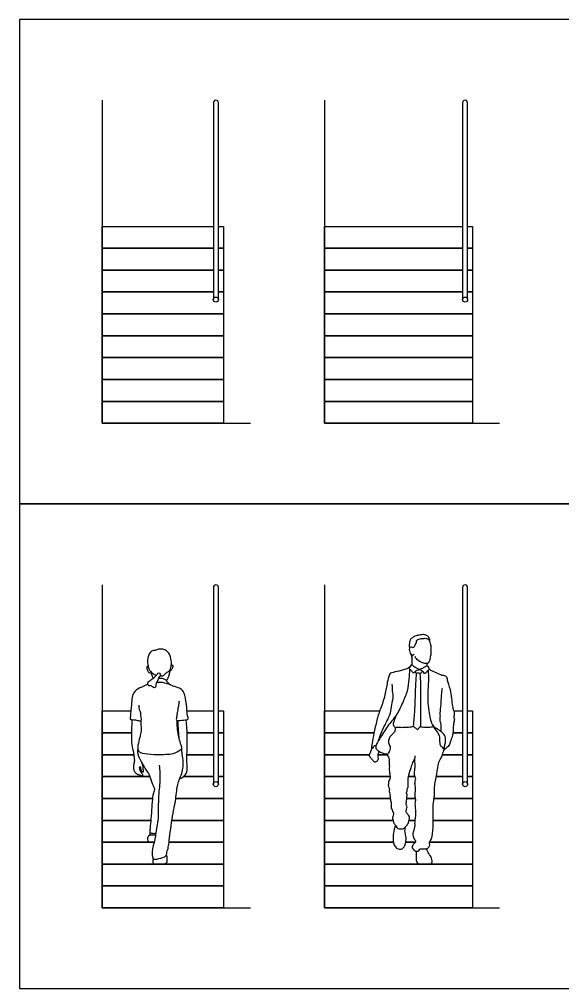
# Model space of a CAD drawing. Header units: millimetres. Extents: x 10.5 to 29.6, y 6 to 18.8.
# Drawn here: x 10.52 to 14.62, y 11.52 to 18.84 of the extents above; entities that cross this region are included whole.
import ezdxf

# ---------------------------------------------------------------- set-up
doc = ezdxf.new("R2010")
doc.units = ezdxf.units.MM
for name, color, linetype, true_color in [('AG-BUILDINGS', 7, 'Continuous', 0x66ccff), ('AG-DIAGRAM', 7, 'Continuous', 0xfecc66), ('AG-PEOPLE', 7, 'Continuous', 0x66ccff), ('X-VPRT', 6, 'Continuous', 0xff00ff)]:
    doc.layers.add(name, color=color, linetype=linetype, true_color=true_color)

msp = doc.modelspace()

# ---------------------------------------------------------------- linework, layer by layer
at = {"layer": 'AG-BUILDINGS'}
for p, q in [((11.7847, 13.6156), (11.9836, 13.6156)), ((11.9836, 13.4505), (11.786, 13.4505)), ((11.786, 13.4505), (11.9836, 13.4505)), ((11.9836, 13.2854), (11.7845, 13.2854)), ((11.7845, 13.2854), (11.9836, 13.2854)), ((11.9836, 13.1203), (11.7585, 13.1203)), ((11.7585, 13.1203), (11.9836, 13.1203))]:
    msp.add_line(p, q, dxfattribs=at)
for points in [[(11.9836, 18.2066), (11.9836, 16.7206)], [(12.0217, 16.7206), (12.0217, 18.2066)], [(13.8632, 18.2066), (13.8632, 16.7206)], [(13.9013, 16.7206), (13.9013, 18.2066)], [(11.9836, 17.1081), (11.1454, 17.1081), (11.1454, 17.2732), (11.9836, 17.2732)], [(12.0217, 17.2732), (12.0598, 17.2732), (12.0598, 17.1081), (12.0217, 17.1081)], [(13.8632, 17.1081), (12.8218, 17.1081), (12.8218, 17.2732), (13.8632, 17.2732)], [(13.9013, 17.2732), (13.9394, 17.2732), (13.9394, 17.1081), (13.9013, 17.1081)], [(11.9836, 16.943), (11.1454, 16.943), (11.1454, 17.1081), (11.9836, 17.1081)], [(12.0217, 17.1081), (12.0598, 17.1081), (12.0598, 16.943), (12.0217, 16.943)], [(13.8632, 16.943), (12.8218, 16.943), (12.8218, 17.1081), (13.8632, 17.1081)], [(13.9013, 17.1081), (13.9394, 17.1081), (13.9394, 16.943), (13.9013, 16.943)], [(11.9836, 16.7779), (11.1454, 16.7779), (11.1454, 16.943), (11.9836, 16.943)], [(12.0217, 16.943), (12.0598, 16.943), (12.0598, 16.7779), (12.0217, 16.7779)], [(13.8632, 16.7779), (12.8218, 16.7779), (12.8218, 16.943), (13.8632, 16.943)], [(13.9013, 16.943), (13.9394, 16.943), (13.9394, 16.7779), (13.9013, 16.7779)], [(12.0217, 16.7779), (12.0598, 16.7779), (12.0598, 16.6128), (11.1454, 16.6128), (11.1454, 16.7779), (11.9836, 16.7779)], [(13.9013, 16.7779), (13.9394, 16.7779), (13.9394, 16.6128), (12.8218, 16.6128), (12.8218, 16.7779), (13.8632, 16.7779)], [(11.9836, 14.549), (11.9836, 13.063)], [(12.0217, 13.063), (12.0217, 14.549)], [(13.8632, 14.549), (13.8632, 13.063)], [(13.9013, 13.063), (13.9013, 14.549)], [(11.3662, 13.4505), (11.1454, 13.4505), (11.1454, 13.6156), (11.3613, 13.6156)], [(12.0217, 13.6156), (12.0598, 13.6156), (12.0598, 13.4505), (12.0217, 13.4505)], [(13.1946, 13.4505), (12.8218, 13.4505), (12.8218, 13.6156), (13.2383, 13.6156)], [(13.7968, 13.6156), (13.8632, 13.6156)], [(13.9013, 13.6156), (13.9394, 13.6156), (13.9394, 13.4505), (13.9013, 13.4505)], [(11.3829, 13.2854), (11.1454, 13.2854), (11.1454, 13.4505), (11.3662, 13.4505)], [(12.0217, 13.4505), (12.0598, 13.4505), (12.0598, 13.2854), (12.0217, 13.2854)], [(13.1599, 13.2854), (12.8218, 13.2854), (12.8218, 13.4505), (13.1946, 13.4505)], [(13.8632, 13.4505), (13.791, 13.4505)], [(13.791, 13.4505), (13.8632, 13.4505)], [(13.9013, 13.4505), (13.9394, 13.4505), (13.9394, 13.2854), (13.9013, 13.2854)], [(11.5053, 13.1203), (11.1454, 13.1203), (11.1454, 13.2854), (11.3829, 13.2854)], [(12.0217, 13.2854), (12.0598, 13.2854), (12.0598, 13.1203), (12.0217, 13.1203)], [(13.3155, 13.1203), (12.8218, 13.1203), (12.8218, 13.2854), (13.1599, 13.2854)], [(13.2975, 13.2854), (13.2265, 13.2854)], [(13.2265, 13.2854), (13.2975, 13.2854)], [(13.8632, 13.2854), (13.7091, 13.2854)], [(13.7091, 13.2854), (13.8632, 13.2854)], [(13.9013, 13.2854), (13.9394, 13.2854), (13.9394, 13.1203), (13.9013, 13.1203)], [(11.5242, 12.9552), (11.1454, 12.9552), (11.1454, 13.1203), (11.5053, 13.1203)], [(12.0217, 13.1203), (12.0598, 13.1203), (12.0598, 12.9552), (11.7, 12.9552)], [(13.3178, 12.9552), (12.8218, 12.9552), (12.8218, 13.1203), (13.3155, 13.1203)], [(13.5054, 13.1203), (13.4558, 13.1203)], [(13.4558, 13.1203), (13.5054, 13.1203)], [(13.9013, 13.1203), (13.9394, 13.1203), (13.9394, 12.9552), (13.646, 12.9552)], [(13.8632, 13.1203), (13.6631, 13.1203)], [(13.6631, 13.1203), (13.8632, 13.1203)], [(11.5121, 12.7901), (11.1454, 12.7901), (11.1454, 12.9552), (11.5242, 12.9552)], [(11.7, 12.9552), (12.0598, 12.9552), (12.0598, 12.7901), (11.6712, 12.7901)], [(13.3388, 12.7901), (12.8218, 12.7901), (12.8218, 12.9552), (13.3178, 12.9552)], [(13.4439, 12.9552), (13.5089, 12.9552)], [(13.5089, 12.9552), (13.4439, 12.9552)], [(13.646, 12.9552), (13.9394, 12.9552), (13.9394, 12.7901), (13.6399, 12.7901)], [(11.5366, 12.625), (11.1454, 12.625), (11.1454, 12.7901), (11.5121, 12.7901)], [(11.6712, 12.7901), (12.0598, 12.7901), (12.0598, 12.625), (11.6494, 12.625)], [(13.342, 12.625), (12.8218, 12.625), (12.8218, 12.7901), (13.3388, 12.7901)], [(13.5057, 12.7901), (13.461, 12.7901)], [(13.461, 12.7901), (13.5057, 12.7901)], [(13.6399, 12.7901), (13.9394, 12.7901), (13.9394, 12.625), (13.6143, 12.625)], [(11.6494, 12.625), (12.0598, 12.625), (12.0598, 12.4599), (11.1454, 12.4599), (11.1454, 12.625), (11.5366, 12.625)], [(13.6143, 12.625), (13.9394, 12.625), (13.9394, 12.4599), (12.8218, 12.4599), (12.8218, 12.625), (13.342, 12.625)], [(13.5079, 12.625), (13.4353, 12.625)], [(13.4353, 12.625), (13.5079, 12.625)]]:
    msp.add_lwpolyline(points, dxfattribs=at)
for points in [[(12.0598, 16.6128), (12.0598, 16.4477), (11.1454, 16.4477), (11.1454, 16.6128)], [(13.9394, 16.6128), (13.9394, 16.4477), (12.8218, 16.4477), (12.8218, 16.6128)], [(12.0598, 16.4477), (12.0598, 16.2826), (11.1454, 16.2826), (11.1454, 16.4477)], [(13.9394, 16.4477), (13.9394, 16.2826), (12.8218, 16.2826), (12.8218, 16.4477)], [(12.0598, 16.2826), (12.0598, 16.1175), (11.1454, 16.1175), (11.1454, 16.2826)], [(13.9394, 16.2826), (13.9394, 16.1175), (12.8218, 16.1175), (12.8218, 16.2826)], [(12.0598, 16.1175), (12.0598, 15.9524), (11.1454, 15.9524), (11.1454, 16.1175)], [(13.9394, 16.1175), (13.9394, 15.9524), (12.8218, 15.9524), (12.8218, 16.1175)], [(12.0598, 15.9524), (12.0598, 15.7873), (11.1454, 15.7873), (11.1454, 15.9524)], [(13.9394, 15.9524), (13.9394, 15.7873), (12.8218, 15.7873), (12.8218, 15.9524)], [(12.0598, 12.4599), (12.0598, 12.2948), (11.1454, 12.2948), (11.1454, 12.4599)], [(13.9394, 12.4599), (13.9394, 12.2948), (12.8218, 12.2948), (12.8218, 12.4599)], [(12.0598, 12.2948), (12.0598, 12.1297), (11.1454, 12.1297), (11.1454, 12.2948)], [(13.9394, 12.2948), (13.9394, 12.1297), (12.8218, 12.1297), (12.8218, 12.2948)]]:
    msp.add_lwpolyline(points, close=True, dxfattribs=at)
for centre in [(12.0026, 16.7206), (13.8822, 16.7206), (12.0026, 13.063), (13.8822, 13.063)]:
    msp.add_circle(centre, 0.0191, dxfattribs=at)
for centre in [(12.0026, 18.2066), (13.8822, 18.2066), (12.0026, 14.549), (13.8822, 14.549)]:
    msp.add_arc(centre, 0.0191, 0, 180.00002, dxfattribs=at)
at = {"layer": 'AG-DIAGRAM'}
for points in [[(11.1454, 18.2257), (11.1454, 15.7873), (12.263, 15.7873)], [(12.8218, 18.2257), (12.8218, 15.7873), (14.1426, 15.7873)], [(11.1454, 14.5681), (11.1454, 12.1297), (12.263, 12.1297)], [(12.8218, 14.5681), (12.8218, 12.1297), (14.1426, 12.1297)]]:
    msp.add_lwpolyline(points, dxfattribs=at)
at = {"layer": 'AG-PEOPLE'}
for points, knots in [([(13.4844, 14.094), (13.4957, 14.0948), (13.5037, 14.1017), (13.504, 14.1162), (13.5164, 14.1262), (13.515, 14.1441), (13.5255, 14.1594), (13.555, 14.1612), (13.5742, 14.1642), (13.6005, 14.1642), (13.6173, 14.1434), (13.6152, 14.1567), (13.6087, 14.1771), (13.5871, 14.1896), (13.5708, 14.194), (13.5392, 14.187), (13.5127, 14.1847), (13.4947, 14.1743), (13.4722, 14.1608), (13.4641, 14.1407), (13.4609, 14.1143), (13.4617, 14.0986), (13.4628, 14.0908)], [0, 0, 0, 0, 0.211253, 0.429858, 0.653032, 0.893498, 1.132118, 1.442956, 1.71169, 2.015041, 2.269379, 2.4204, 2.699116, 2.98576, 3.227039, 3.560028, 3.865946, 4.133392, 4.428839, 4.699104, 5.001795, 5.28965, 5.28965, 5.28965, 5.28965]), ([(13.5021, 14.028), (13.5068, 14.0195), (13.5174, 14.0029), (13.5584, 13.9788), (13.5883, 13.9733), (13.6093, 13.9799), (13.6201, 14.0074), (13.6253, 14.0415), (13.6284, 14.0628), (13.6234, 14.0879), (13.6302, 14.1056), (13.6166, 14.1382), (13.6161, 14.1448), (13.6155, 14.1482)], [0, 0, 0, 0, 0.308218, 0.699274, 1.013713, 1.261726, 1.564492, 1.903143, 2.171687, 2.450839, 2.702481, 3.031431, 3.215057, 3.215057, 3.215057, 3.215057]), ([(11.584, 13.8814), (11.5906, 13.8795), (11.6066, 13.8779), (11.6191, 13.897), (11.6414, 13.9106), (11.6603, 13.9244), (11.6673, 13.9629), (11.6687, 13.9963), (11.6525, 14.0531), (11.6195, 14.0769), (11.603, 14.0839), (11.5676, 14.0836), (11.5457, 14.0695), (11.5136, 14.0737), (11.4822, 14.016), (11.4893, 13.967), (11.4959, 13.9338), (11.5099, 13.9118), (11.5378, 13.89), (11.549, 13.8866), (11.5545, 13.885)], [0, 0, 0, 0, 0.260374, 0.52392, 0.816296, 1.088678, 1.434291, 1.775702, 2.211077, 2.565823, 2.808732, 3.140198, 3.43086, 3.730116, 4.167813, 4.577774, 4.904819, 5.197526, 5.533254, 5.772794, 5.772794, 5.772794, 5.772794]), ([(13.4844, 14.094), (13.4808, 14.096), (13.4723, 14.0983), (13.4564, 14.0903), (13.4658, 14.0504), (13.4799, 14.0394), (13.4927, 14.0372), (13.4977, 14.0442)], [0, 0, 0, 0, 0.222333, 0.45526, 0.840053, 1.117188, 1.350573, 1.350573, 1.350573, 1.350573]), ([(13.4742, 14.0447), (13.4749, 14.038), (13.4779, 14.025), (13.4817, 14.0162), (13.4838, 14.0119)], [0, 0, 0, 0, 0.25608, 0.4725667, 0.4725667, 0.4725667, 0.4725667]), ([(13.4806, 13.9649), (13.4828, 13.9757), (13.4848, 13.9978), (13.4835, 14.0112), (13.4838, 14.029), (13.4825, 14.0364), (13.4818, 14.0401)], [0, 0, 0, 0, 0.3291406, 0.5448728, 0.7803717, 0.974125, 0.974125, 0.974125, 0.974125]), ([(13.5967, 13.9567), (13.5965, 13.9604), (13.5962, 13.965), (13.5961, 13.9732), (13.596, 13.9763)], [0, 0, 0, 0, 0.1902575, 0.2984569, 0.2984569, 0.2984569, 0.2984569]), ([(11.4916, 13.9561), (11.4882, 13.9548), (11.4786, 13.9512), (11.4847, 13.927), (11.4926, 13.9057), (11.5076, 13.9012), (11.5134, 13.9037)], [0, 0, 0, 0, 0.200826, 0.483541, 0.777609, 1.019318, 1.019318, 1.019318, 1.019318]), ([(11.5545, 13.885), (11.55, 13.879), (11.5342, 13.8637), (11.5075, 13.8468), (11.4908, 13.8362), (11.487, 13.8175), (11.4957, 13.8021), (11.5099, 13.812), (11.5291, 13.7895), (11.5521, 13.7912), (11.5472, 13.8182), (11.5565, 13.8335), (11.5701, 13.8585), (11.5716, 13.8734), (11.5856, 13.8781), (11.5852, 13.8945), (11.5698, 13.9084), (11.5608, 13.8957), (11.5576, 13.889), (11.5545, 13.885)], [0, 0, 0, 0, 0.307887, 0.63699, 0.886108, 1.127555, 1.337753, 1.535357, 1.833622, 2.063351, 2.332235, 2.582775, 2.887677, 3.101729, 3.29841, 3.513764, 3.745831, 3.940337, 4.150813, 4.150813, 4.150813, 4.150813]), ([(11.5134, 13.9037), (11.5151, 13.8973), (11.5189, 13.8846), (11.5258, 13.8692), (11.5298, 13.8618)], [0, 0, 0, 0, 0.2566427, 0.5452094, 0.5452094, 0.5452094, 0.5452094]), ([(11.6289, 13.844), (11.6334, 13.8488), (11.6419, 13.8591), (11.6522, 13.8865), (11.6546, 13.9035), (11.655, 13.9123)], [0, 0, 0, 0, 0.2547696, 0.5615884, 0.8564353, 0.8564353, 0.8564353, 0.8564353]), ([(11.6668, 13.9665), (11.6784, 13.9606), (11.6802, 13.9511), (11.6719, 13.9348), (11.6647, 13.9201), (11.655, 13.9123)], [0, 0, 0, 0, 0.279925, 0.643557, 1.033587, 1.033587, 1.033587, 1.033587]), ([(13.4678, 13.9482), (13.4641, 13.9461), (13.456, 13.9418), (13.4348, 13.9298), (13.3873, 13.9168), (13.3286, 13.9046), (13.3129, 13.8991), (13.2965, 13.8417), (13.2893, 13.7935), (13.271, 13.6993), (13.2318, 13.6011), (13.2229, 13.5658), (13.1966, 13.4689), (13.1849, 13.3941), (13.174, 13.3387), (13.1767, 13.3302), (13.1774, 13.3264)], [0, 0, 0, 0, 0.205323, 0.478586, 0.89334, 1.333288, 1.553081, 1.97205, 2.386615, 2.953142, 3.535213, 3.888532, 4.450203, 4.976379, 5.386479, 5.581273, 5.581273, 5.581273, 5.581273]), ([(13.4641, 13.9316), (13.4626, 13.9062), (13.4573, 13.8554), (13.4498, 13.7661), (13.4115, 13.6793), (13.3681, 13.5804), (13.2938, 13.5031), (13.242, 13.4095), (13.2067, 13.3566), (13.2091, 13.3239), (13.2382, 13.3082), (13.2629, 13.2951), (13.2862, 13.2908), (13.2977, 13.2902)], [0, 0, 0, 0, 0.500598, 1.037697, 1.595721, 2.187375, 2.783465, 3.380591, 3.828736, 4.124052, 4.43777, 4.745407, 5.082487, 5.082487, 5.082487, 5.082487]), ([(13.4612, 13.938), (13.4616, 13.9414), (13.4709, 13.9489), (13.4766, 13.9745), (13.496, 13.9454), (13.5463, 13.927), (13.5185, 13.9254), (13.5051, 13.9133), (13.4912, 13.9007), (13.4866, 13.9098), (13.4677, 13.9276), (13.4607, 13.935), (13.4612, 13.938)], [0, 0, 0, 0, 0.220371, 0.457805, 0.757704, 1.122199, 1.330894, 1.595126, 1.816424, 1.96956, 2.269038, 2.46492, 2.46492, 2.46492, 2.46492]), ([(13.5159, 13.901), (13.5139, 13.8858), (13.5093, 13.854), (13.5046, 13.7185), (13.5007, 13.5954), (13.4946, 13.5375), (13.4899, 13.4984), (13.5003, 13.4943), (13.5196, 13.477), (13.526, 13.4753), (13.5349, 13.488), (13.5501, 13.5053), (13.5474, 13.5174), (13.5471, 13.596), (13.5492, 13.7163), (13.5482, 13.8524), (13.5448, 13.8804), (13.5445, 13.8945), (13.5445, 13.9007)], [0, 0, 0, 0, 0.388202, 1.054085, 1.702546, 2.145221, 2.473606, 2.653292, 2.942371, 3.072061, 3.28971, 3.559364, 3.745521, 4.226497, 4.895014, 5.554657, 5.850563, 6.098945, 6.098945, 6.098945, 6.098945]), ([(13.5051, 13.9133), (13.5066, 13.9083), (13.5148, 13.8976), (13.5233, 13.905), (13.5393, 13.9017), (13.5467, 13.8996), (13.5544, 13.908), (13.5592, 13.9129), (13.5614, 13.9158)], [0, 0, 0, 0, 0.226935, 0.397274, 0.623898, 0.777704, 0.959203, 1.148824, 1.148824, 1.148824, 1.148824]), ([(13.5341, 13.9287), (13.5363, 13.9306), (13.5607, 13.9369), (13.5762, 13.9487), (13.5948, 13.9556), (13.602, 13.9594), (13.6058, 13.9428), (13.6104, 13.9255), (13.5987, 13.918), (13.5826, 13.9004), (13.5732, 13.8955), (13.5714, 13.9062), (13.5597, 13.9179), (13.5489, 13.9253), (13.5355, 13.9266), (13.5341, 13.9276)], [0.024506, 0.024506, 0.024506, 0.024506, 0.278024, 0.56357, 0.812421, 0.944707, 1.162856, 1.399097, 1.600586, 1.887049, 2.042045, 2.204855, 2.436922, 2.65579, 2.841983, 2.841983, 2.841983, 2.841983]), ([(13.7251, 13.3252), (13.7259, 13.3355), (13.7274, 13.3569), (13.7396, 13.3855), (13.7302, 13.4349), (13.7074, 13.4558), (13.674, 13.4785), (13.6336, 13.5029), (13.6082, 13.6037), (13.5996, 13.7448), (13.6103, 13.8404), (13.6078, 13.8967), (13.6062, 13.9238)], [0, 0, 0, 0, 0.319071, 0.639247, 1.030849, 1.347388, 1.705104, 2.081822, 2.651165, 3.343246, 3.906353, 4.423218, 4.423218, 4.423218, 4.423218]), ([(13.6065, 13.9405), (13.6109, 13.9346), (13.6203, 13.9214), (13.6646, 13.9084), (13.7035, 13.8824), (13.7443, 13.8851), (13.7463, 13.8433), (13.7738, 13.7794), (13.785, 13.6537), (13.7931, 13.6211), (13.8052, 13.6015), (13.7942, 13.5638), (13.8048, 13.5488), (13.7931, 13.52), (13.792, 13.4717), (13.7908, 13.4317), (13.7726, 13.3953), (13.7679, 13.3613), (13.7429, 13.3355), (13.7311, 13.3283), (13.7253, 13.3287)], [0, 0, 0, 0, 0.268808, 0.651637, 1.051605, 1.377204, 1.698466, 2.193813, 2.837926, 3.16322, 3.425314, 3.770256, 4.000004, 4.303651, 4.705816, 5.070235, 5.429465, 5.764318, 6.097398, 6.356922, 6.356922, 6.356922, 6.356922]), ([(11.5696, 13.8614), (11.5802, 13.8637), (11.601, 13.8639), (11.6272, 13.8508), (11.6278, 13.8423), (11.6601, 13.8117), (11.6314, 13.8234), (11.5996, 13.8315), (11.5694, 13.832), (11.5544, 13.8303)], [0, 0, 0, 0, 0.328146, 0.617252, 0.800288, 1.117876, 1.339724, 1.689119, 2.07511, 2.07511, 2.07511, 2.07511]), ([(11.7251, 13.6899), (11.7242, 13.6802), (11.7221, 13.66), (11.7135, 13.6266), (11.7085, 13.5785), (11.7023, 13.5499), (11.7103, 13.5396), (11.7343, 13.5468), (11.779, 13.5473), (11.7987, 13.5534), (11.7848, 13.5857), (11.7851, 13.6421), (11.7711, 13.7303), (11.7555, 13.769), (11.7304, 13.7893), (11.6783, 13.8022), (11.6596, 13.8126), (11.6499, 13.8177)], [0, 0, 0, 0, 0.310984, 0.650944, 1.058528, 1.36131, 1.530158, 1.807147, 2.202568, 2.422128, 2.721554, 3.167837, 3.714577, 4.077229, 4.393113, 4.809261, 5.138706, 5.138706, 5.138706, 5.138706]), ([(13.2273, 13.3877), (13.2383, 13.4202), (13.261, 13.4828), (13.3111, 13.5691), (13.3267, 13.627), (13.332, 13.689), (13.3427, 13.7122), (13.3364, 13.7547), (13.3343, 13.796), (13.3323, 13.8175)], [0, 0, 0, 0, 0.580611, 1.146445, 1.59748, 2.037954, 2.321281, 2.684844, 3.146276, 3.146276, 3.146276, 3.146276]), ([(13.7008, 13.4598), (13.7023, 13.4704), (13.7033, 13.4915), (13.7022, 13.5133), (13.6966, 13.5314), (13.6939, 13.5531), (13.6965, 13.5802), (13.6943, 13.5999), (13.6986, 13.6324), (13.7041, 13.7141), (13.7074, 13.7713), (13.7099, 13.7834), (13.7109, 13.7888)], [0, 0, 0, 0, 0.324503, 0.5911, 0.835735, 1.104619, 1.402008, 1.651401, 1.972855, 2.502469, 2.934896, 3.167565, 3.167565, 3.167565, 3.167565]), ([(11.4208, 13.6596), (11.4204, 13.651), (11.4215, 13.6338), (11.4304, 13.6123), (11.4362, 13.5988), (11.4338, 13.5812), (11.4379, 13.5626), (11.4384, 13.5409), (11.4357, 13.504), (11.4415, 13.4855), (11.4354, 13.4395), (11.422, 13.3894), (11.408, 13.3332), (11.4219, 13.3066), (11.4532, 13.2939), (11.5338, 13.2858), (11.6694, 13.2886), (11.702, 13.3012), (11.7408, 13.3278), (11.7489, 13.3314), (11.7421, 13.3553), (11.7274, 13.3952), (11.7128, 13.4611), (11.711, 13.5123), (11.7104, 13.5327), (11.7103, 13.5425)], [0, 0, 0, 0, 0.293346, 0.568838, 0.785702, 1.022054, 1.269221, 1.542684, 1.886257, 2.141198, 2.519716, 2.951067, 3.380999, 3.671054, 3.981071, 4.51026, 5.176557, 5.533126, 5.911541, 6.060811, 6.318996, 6.703761, 7.181652, 7.592488, 7.903622, 7.903622, 7.903622, 7.903622]), ([(11.3686, 13.5503), (11.3682, 13.5314), (11.3673, 13.4925), (11.3662, 13.4438), (11.3628, 13.3606), (11.3826, 13.3051), (11.3829, 13.2741), (11.3902, 13.2477), (11.3853, 13.2194), (11.3779, 13.1878), (11.3886, 13.1542), (11.4073, 13.1379), (11.4315, 13.1326), (11.4543, 13.1206), (11.4543, 13.1359), (11.4433, 13.1422), (11.4325, 13.16), (11.4259, 13.1866), (11.4302, 13.1993), (11.4371, 13.1858), (11.4377, 13.1668), (11.445, 13.1553), (11.4594, 13.1551), (11.4547, 13.1676), (11.4542, 13.1979), (11.4501, 13.2103), (11.441, 13.2376), (11.4292, 13.2544), (11.4192, 13.2783), (11.4136, 13.3054), (11.414, 13.3179), (11.4145, 13.324)], [0, 0, 0, 0, 0.432402, 0.839536, 1.363689, 1.804183, 2.117518, 2.411526, 2.716435, 3.044916, 3.37759, 3.654526, 3.951338, 4.207066, 4.374866, 4.574031, 4.837688, 5.145092, 5.303873, 5.485866, 5.746863, 5.950393, 6.128901, 6.309254, 6.626197, 6.845095, 7.145023, 7.409967, 7.701273, 8.003128, 8.249284, 8.249284, 8.249284, 8.249284]), ([(11.726, 13.4051), (11.7244, 13.4257), (11.7216, 13.4637), (11.7181, 13.5165), (11.7164, 13.5422)], [0, 0, 0, 0, 0.4527462, 0.9146761, 0.9146761, 0.9146761, 0.9146761]), ([(11.7304, 13.1069), (11.7447, 13.1071), (11.7632, 13.1236), (11.7841, 13.1506), (11.7856, 13.1715), (11.787, 13.2091), (11.7826, 13.2418), (11.785, 13.2864), (11.7856, 13.3564), (11.7867, 13.4496), (11.7842, 13.492), (11.7813, 13.5176), (11.7786, 13.5487)], [0, 0, 0, 0, 0.161261, 0.322523, 0.483784, 0.645046, 0.806307, 0.967569, 1.12883, 1.290091, 1.451353, 1.59101, 1.59101, 1.59101, 1.59101]), ([(13.3632, 13.5846), (13.3596, 13.5753), (13.3549, 13.5581), (13.3323, 13.5092), (13.3524, 13.4954), (13.3549, 13.4841), (13.3629, 13.4981), (13.396, 13.4899), (13.4283, 13.4942), (13.4648, 13.494), (13.4836, 13.4978), (13.493, 13.4999)], [0, 0, 0, 0, 0.312739, 0.709307, 0.967302, 1.116526, 1.290797, 1.611884, 1.949748, 2.292328, 2.599192, 2.599192, 2.599192, 2.599192]), ([(13.3561, 13.4877), (13.3567, 13.4807), (13.3551, 13.4657), (13.3421, 13.4462), (13.3133, 13.4214), (13.3028, 13.3939), (13.3063, 13.3625), (13.3185, 13.3479), (13.3178, 13.3315), (13.307, 13.2989), (13.2951, 13.2915), (13.3002, 13.2735), (13.3092, 13.2594), (13.3122, 13.2387), (13.3063, 13.2207), (13.3149, 13.197), (13.3053, 13.1768), (13.3168, 13.1435), (13.3121, 13.1251), (13.3218, 13.1095), (13.3016, 13.081), (13.3045, 13.0642), (13.3009, 13.0456), (13.3149, 13.0274), (13.3073, 13.0058), (13.3166, 12.9919), (13.3164, 12.9451), (13.329, 12.9205), (13.321, 12.8849), (13.3313, 12.8688), (13.339, 12.8523), (13.3465, 12.8383), (13.3348, 12.8183), (13.3352, 12.8052), (13.3436, 12.7667), (13.3589, 12.7528), (13.3667, 12.7332), (13.3851, 12.7235), (13.4202, 12.7248), (13.4413, 12.7487), (13.457, 12.7725), (13.4683, 12.8144), (13.4481, 12.8404), (13.4334, 12.8514), (13.4414, 12.8754), (13.4478, 12.8926), (13.4331, 12.9134), (13.4425, 12.9268), (13.4362, 12.9367), (13.4463, 12.9468), (13.4412, 12.9653), (13.4478, 12.9882), (13.4365, 12.9945), (13.4428, 13.0061), (13.4475, 13.0158), (13.4418, 13.0302), (13.4539, 13.0326), (13.4545, 13.0626), (13.4502, 13.0816), (13.4568, 13.1356), (13.4744, 13.1866), (13.4879, 13.2249), (13.504, 13.2547), (13.506, 13.2696), (13.5067, 13.2768)], [0, 0, 0, 0, 0.262662, 0.538323, 0.888077, 1.197854, 1.512173, 1.750737, 1.979762, 2.3115, 2.511757, 2.739444, 2.979862, 3.234229, 3.482364, 3.757233, 4.022955, 4.354899, 4.598764, 4.82435, 5.14635, 5.382198, 5.621699, 5.885506, 6.139988, 6.368699, 6.751628, 7.060928, 7.390867, 7.63705, 7.879215, 8.099595, 8.358387, 8.57215, 8.922893, 9.187067, 9.437682, 9.690428, 10.017977, 10.331686, 10.641986, 11.006706, 11.32313, 11.552587, 11.823058, 12.068094, 12.337908, 12.549513, 12.724158, 12.9175, 13.166831, 13.435045, 13.608753, 13.797529, 13.991164, 14.1912, 14.354894, 14.648396, 14.91331, 15.327222, 15.756968, 16.123081, 16.450804, 16.717725, 16.717725, 16.717725, 16.717725]), ([(13.5432, 13.4979), (13.5543, 13.4957), (13.5751, 13.4918), (13.6269, 13.4952), (13.6387, 13.4966), (13.6447, 13.4974)], [0, 0, 0, 0, 0.3332722, 0.7379614, 0.9819984, 0.9819984, 0.9819984, 0.9819984]), ([(13.6402, 13.5083), (13.6439, 13.4992), (13.6509, 13.481), (13.6838, 13.4445), (13.6928, 13.4114), (13.6878, 13.3634), (13.704, 13.3475), (13.7172, 13.3316), (13.7251, 13.3252)], [0, 0, 0, 0, 0.310101, 0.702228, 1.044693, 1.427347, 1.692264, 2.008438, 2.008438, 2.008438, 2.008438]), ([(11.5753, 13.2057), (11.5798, 13.1686), (11.5824, 13.0942), (11.5746, 13.0268), (11.5681, 12.954), (11.5687, 12.8657), (11.5663, 12.7924), (11.5593, 12.7608), (11.5491, 12.6924), (11.5436, 12.6495), (11.5186, 12.5549), (11.5231, 12.5281), (11.5264, 12.4941), (11.5579, 12.498), (11.6165, 12.5091), (11.631, 12.5309), (11.6325, 12.5484), (11.641, 12.5709), (11.6484, 12.6144), (11.656, 12.6809), (11.6812, 12.8688), (11.7001, 12.9315), (11.7088, 13.0637), (11.7413, 13.1287), (11.7564, 13.1817), (11.7567, 13.2423), (11.7472, 13.2999), (11.7456, 13.3198), (11.7447, 13.3295)], [0, 0, 0, 0, 0.60867, 1.082229, 1.568096, 2.119033, 2.601389, 2.934583, 3.395655, 3.803029, 4.358012, 4.672949, 4.966068, 5.260645, 5.7066, 5.978622, 6.263403, 6.511508, 6.868033, 7.358302, 8.138744, 8.635773, 9.280436, 9.774546, 10.191059, 10.641632, 11.077865, 11.388476, 11.388476, 11.388476, 11.388476]), ([(13.2104, 13.3529), (13.2048, 13.353), (13.1925, 13.351), (13.1838, 13.3349), (13.1764, 13.327), (13.1667, 13.3001), (13.1555, 13.2794), (13.1683, 13.2656), (13.1824, 13.2457), (13.1992, 13.2301), (13.2128, 13.2323), (13.2316, 13.2483), (13.2264, 13.2665), (13.2255, 13.2972), (13.2331, 13.3029), (13.2375, 13.3086)], [0, 0, 0, 0, 0.245619, 0.487897, 0.685555, 1.003517, 1.280503, 1.517781, 1.819684, 2.094243, 2.302955, 2.577887, 2.833471, 3.15662, 3.347166, 3.347166, 3.347166, 3.347166]), ([(13.7251, 13.3252), (13.7218, 13.3194), (13.7145, 13.3081), (13.7041, 13.2623), (13.6771, 13.2262), (13.6688, 13.1378), (13.6465, 13.0461), (13.6483, 12.9998), (13.6498, 12.9706), (13.6411, 12.9348), (13.6365, 12.8643), (13.6457, 12.6718), (13.61, 12.6218), (13.613, 12.6114), (13.6147, 12.5995), (13.6012, 12.5754), (13.5833, 12.5717), (13.568, 12.5724), (13.5412, 12.5749), (13.5321, 12.5599), (13.5163, 12.5483), (13.4919, 12.572), (13.481, 12.5866), (13.4918, 12.6146), (13.518, 12.6288), (13.4958, 12.6506), (13.4865, 12.6914), (13.5077, 12.7417), (13.5018, 12.7751), (13.5141, 12.8427), (13.509, 12.8759), (13.5051, 12.9262), (13.5131, 12.9409), (13.5025, 12.9776), (13.5114, 13.02), (13.5037, 13.0599), (13.5048, 13.0874), (13.515, 13.1073), (13.4956, 13.1312), (13.5045, 13.1783), (13.5079, 13.1996), (13.5031, 13.2378), (13.5026, 13.2486), (13.5021, 13.2542)], [0, 0, 0, 0, 0.254304, 0.635267, 1.017806, 1.555586, 2.120267, 2.503148, 2.803663, 3.132396, 3.624012, 4.426821, 4.84293, 5.004211, 5.196511, 5.487612, 5.722676, 5.952286, 6.235745, 6.466949, 6.691306, 7.005916, 7.246922, 7.545707, 7.821439, 8.095219, 8.464547, 8.87574, 9.215888, 9.678027, 10.030893, 10.422713, 10.652451, 10.990356, 11.37318, 11.737469, 12.034609, 12.285229, 12.584569, 12.969559, 13.250756, 13.596074, 13.831345, 13.831345, 13.831345, 13.831345]), ([(11.445, 13.2252), (11.45, 13.213), (11.4626, 13.1895), (11.4822, 13.1621), (11.5031, 13.1332), (11.5263, 13.0553), (11.5399, 13.0354), (11.5389, 13.0108), (11.5246, 12.976), (11.5212, 12.9074), (11.5099, 12.7519), (11.5028, 12.7078), (11.5049, 12.6949), (11.5324, 12.691), (11.5442, 12.6923), (11.5495, 12.6934)], [0, 0, 0, 0, 0.360727, 0.698491, 1.06333, 1.351699, 1.62229, 1.897153, 2.23404, 2.721334, 3.449693, 3.822058, 3.994157, 4.289152, 4.502843, 4.502843, 4.502843, 4.502843]), ([(13.3575, 12.7522), (13.3504, 12.7333), (13.3412, 12.6927), (13.3368, 12.6541), (13.3465, 12.5834), (13.4028, 12.5628), (13.4324, 12.5996), (13.4426, 12.6613), (13.4267, 12.6965), (13.4294, 12.7252), (13.4317, 12.7386)], [0, 0, 0, 0, 0.44568, 0.8137, 1.277326, 1.667272, 2.030427, 2.47649, 2.830281, 3.196221, 3.196221, 3.196221, 3.196221]), ([(11.5366, 12.625), (11.5271, 12.625), (11.511, 12.6248), (11.495, 12.6265), (11.4907, 12.6392), (11.4886, 12.6583), (11.492, 12.6724), (11.5034, 12.6786), (11.5098, 12.6801), (11.5131, 12.6804), (11.5183, 12.6813), (11.5277, 12.6825), (11.5412, 12.6816), (11.5476, 12.6806)], [-1.590277, -1.590277, -1.590277, -1.590277, -1.311285, -1.088262, -0.885358, -0.623401, -0.403941, -0.200274, -0.013733, -0.013733, -0.013733, 0.222394, 0.450596, 0.450596, 0.450596, 0.450596]), ([(11.5042, 12.6784), (11.5053, 12.6817), (11.5067, 12.6859), (11.5078, 12.6937), (11.5081, 12.6967)], [0, 0, 0, 0, 0.1863388, 0.2930024, 0.2930024, 0.2930024, 0.2930024]), ([(11.5291, 12.5016), (11.5273, 12.4955), (11.5259, 12.4836), (11.5284, 12.4591), (11.5764, 12.4602), (11.6288, 12.4589), (11.6364, 12.4795), (11.6365, 12.5011), (11.6343, 12.5223), (11.6283, 12.5286)], [0, 0, 0, 0, 0.249802, 0.528358, 0.891718, 1.776432, 2.021168, 2.277953, 3.020371, 3.020371, 3.020371, 3.020371]), ([(13.513, 12.5552), (13.5123, 12.5404), (13.514, 12.5128), (13.514, 12.4722), (13.5357, 12.4593), (13.5905, 12.46), (13.6403, 12.4614), (13.6313, 12.5068), (13.6149, 12.5284), (13.596, 12.5632), (13.5938, 12.5706), (13.5926, 12.5742)], [0, 0, 0, 0, 0.381913, 0.726821, 0.978874, 1.414176, 1.778615, 2.11307, 2.432721, 2.783271, 2.977057, 2.977057, 2.977057, 2.977057])]:
    msp.add_open_spline(points, degree=3, knots=knots, dxfattribs=at)
msp.add_open_spline([(11.4893, 13.817), (11.4517, 13.7996), (11.4098, 13.7813), (11.3934, 13.7639), (11.3758, 13.7444), (11.3672, 13.6908), (11.3646, 13.6477), (11.3594, 13.597), (11.356, 13.5558), (11.3572, 13.5504), (11.3786, 13.5501), (11.4125, 13.5454), (11.4275, 13.5389), (11.4379, 13.5406)], degree=3, dxfattribs=at)
at = {"layer": 'X-VPRT'}
for points in [[(10.5208, 18.8353), (10.5208, 15.1777), (21.4936, 15.1777), (21.4936, 18.8353)], [(10.5208, 15.1777), (10.5208, 11.5201), (21.4936, 11.5201), (21.4936, 15.1777)]]:
    msp.add_lwpolyline(points, close=True, dxfattribs=at)

doc.saveas('drawing.dxf')
